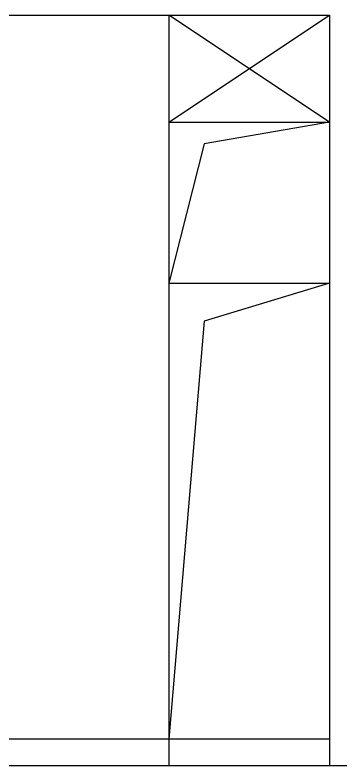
# Model space of a CAD drawing. Header units: inches. Extents: x 11.2 to 54.2, y 16.2 to 41.
# Drawn here: x 45.896 to 47.113, y 30.126 to 32.926 of the extents above; entities that cross this region are included whole.
import ezdxf

# ---------------------------------------------------------------- set-up
doc = ezdxf.new("R2010")
doc.units = ezdxf.units.IN
doc.header["$MEASUREMENT"] = 0
for name, color, linetype in [('02', 2, 'Continuous'), ('1', 1, 'Continuous'), ('4', 4, 'Continuous')]:
    doc.layers.add(name, color=color, linetype=linetype)

msp = doc.modelspace()

# ---------------------------------------------------------------- linework, layer by layer
at = {"layer": '02'}
for p, q in [((42.2703, 32.9263), (47.0703, 32.9263)), ((47.0703, 32.5266), (46.4703, 32.9263)), ((46.4703, 32.5266), (47.0703, 32.9263)), ((47.0703, 32.9263), (47.0703, 30.1263)), ((47.0703, 32.5266), (46.602, 32.4459)), ((46.602, 32.4459), (46.4703, 31.9266)), ((47.0703, 31.9266), (46.602, 31.7848)), ((46.602, 31.7848), (46.4703, 30.2263)), ((47.0703, 30.1263), (42.2703, 30.1263))]:
    msp.add_line(p, q, dxfattribs=at)
at = {"layer": '1'}
for p, q in [((46.4703, 32.9263), (46.4703, 30.1263)), ((46.4703, 32.5266), (47.0703, 32.5266)), ((46.4703, 31.9266), (47.0703, 31.9266)), ((47.0703, 30.2263), (45.6056, 30.2263))]:
    msp.add_line(p, q, dxfattribs=at)
at = {"layer": '4'}
msp.add_line((53.8184, 30.1263), (33.4922, 30.1263), dxfattribs=at)

doc.saveas('drawing.dxf')
